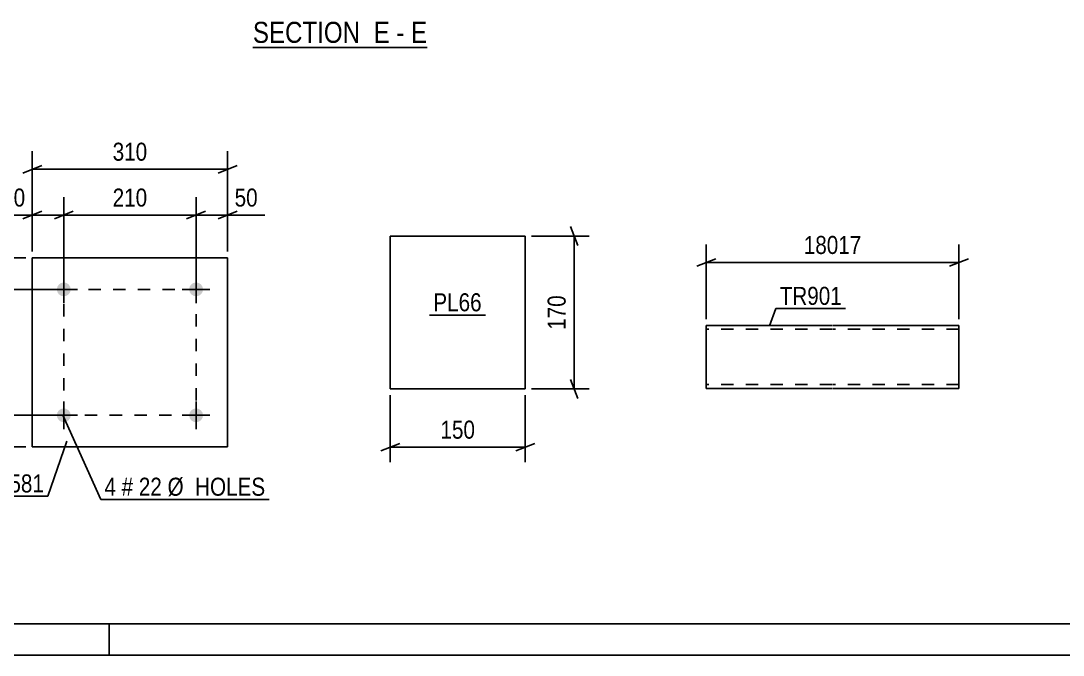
# Model space of a CAD drawing. Header units: millimetres. Extents: x 0 to 841, y 0 to 594.
# Drawn here: x 197 to 362.4, y 0 to 100.7 of the extents above; entities that cross this region are included whole.
import ezdxf

# ---------------------------------------------------------------- set-up
doc = ezdxf.new("R2010")
doc.units = ezdxf.units.MM
doc.linetypes.add('DXK_LINE_DOT2', pattern=[3.9198, 1.9599, -1.9599])
doc.styles.add('Arial Narrow', font='ARIALN.TTF', dxfattribs={"height": 0.2})

# ---------------------------------------------------------------- blocks, each defined once
blk = doc.blocks.new('Unknown-283133975-1133')
at = {"color": 5, "linetype": 'Continuous'}
for p, q in [((5, 5), (836, 5)), ((211, 0), (211, 5)), ((0, 0), (841, 0))]:
    blk.add_line(p, q, dxfattribs=at)
blk = doc.blocks.new('Unknown-283133975-15 - 20395')
at = {"color": 6, "linetype": 'Continuous'}
blk.add_line((233.8, 96.49), (261.45, 96.49), dxfattribs=at)
at = {"color": 0, "linetype": 'Continuous'}
for points in [[(251.91, 97.24), (251.91, 100.74), (233.8, 100.74), (233.8, 97.24)], [(255.51, 97.24), (255.51, 100.74), (252.96, 100.74), (252.96, 97.24)], [(257.84, 97.24), (257.84, 100.74), (256.56, 100.74), (256.56, 97.24)], [(261.45, 97.24), (261.45, 100.74), (258.89, 100.74), (258.89, 97.24)]]:
    blk.add_wipeout(points, dxfattribs=at)
at = {"color": 7, "linetype": 'Continuous', "style": 'Arial Narrow'}
for s, p in [('SECTION ', (233.8, 97.24)), ('E', (252.96, 97.24)), ('E', (258.89, 97.24)), ('-', (256.56, 97.24))]:
    blk.add_text(s, height=3.34, dxfattribs=at).set_placement(p)
blk = doc.blocks.new('Part-283133975-5497 - 5493')
at = {"color": 2, "linetype": 'Continuous'}
for p, q in [((277.03, 66.55), (255.6, 66.55)), ((255.6, 42.27), (255.6, 66.55)), ((277.03, 42.27), (277.03, 66.55)), ((277.03, 42.27), (255.6, 42.27))]:
    blk.add_line(p, q, dxfattribs=at)
blk = doc.blocks.new('Bolt-283133975-7044 - 7010')
at = {"linetype": 'Continuous'}
for points in [[(204.88, 38.09, -1), (202.68, 38.09, -1)], [(225.88, 38.09, -1), (223.68, 38.09, -1)]]:
    blk.add_hatch(color=1, dxfattribs=at).paths.add_polyline_path(points)
at = {"color": 1, "linetype": 'Continuous'}
for p, q in [((203.78, 40.29), (203.78, 35.89)), ((224.78, 40.29), (224.78, 35.89)), ((201.58, 38.09), (205.98, 38.09)), ((222.58, 38.09), (226.98, 38.09))]:
    blk.add_line(p, q, dxfattribs=at)
blk = doc.blocks.new('Part-283133975-7049 - 7010')
at = {"color": 2, "linetype": 'Continuous'}
for p, q in [((198.78, 63.09), (198.78, 33.09)), ((198.78, 63.09), (229.78, 63.09)), ((229.78, 63.09), (229.78, 33.09)), ((198.78, 33.09), (229.78, 33.09))]:
    blk.add_line(p, q, dxfattribs=at)
blk = doc.blocks.new('Bolt-283133975-7054 - 7010')
at = {"linetype": 'Continuous'}
for points in [[(204.88, 58.09, -1), (202.68, 58.09, -1)], [(225.88, 58.09, -1), (223.68, 58.09, -1)]]:
    blk.add_hatch(color=1, dxfattribs=at).paths.add_polyline_path(points)
at = {"color": 1, "linetype": 'Continuous'}
for p, q in [((203.78, 60.29), (203.78, 55.89)), ((224.78, 60.29), (224.78, 55.89)), ((201.58, 58.09), (205.98, 58.09)), ((222.58, 58.09), (226.98, 58.09))]:
    blk.add_line(p, q, dxfattribs=at)
blk = doc.blocks.new('Part-283133975-20848 - 20847')
at = {"color": 2, "linetype": 'Continuous'}
for p, q in [((305.76, 51.16), (305.76, 52.36)), ((305.76, 52.36), (325.76, 52.36)), ((325.86, 52.36), (345.86, 52.36)), ((345.86, 52.36), (345.86, 52.27)), ((345.86, 52.27), (345.86, 51.16)), ((305.76, 43.1), (305.76, 51.16)), ((345.86, 51.16), (345.86, 42.36)), ((305.76, 42.45), (305.76, 43.1)), ((305.76, 42.36), (305.76, 42.45)), ((325.76, 42.36), (305.76, 42.36)), ((345.86, 42.36), (325.86, 42.36))]:
    blk.add_line(p, q, dxfattribs=at)
at = {"color": 7, "linetype": 'DXK_LINE_DOT2'}
for p, q in [((325.76, 51.76), (305.76, 51.76)), ((345.86, 51.76), (325.86, 51.76)), ((345.86, 52.01), (345.86, 51.16)), ((305.76, 42.71), (305.76, 43.1)), ((345.86, 43), (345.86, 43.1)), ((305.76, 42.96), (305.76, 43)), ((305.76, 42.96), (305.76, 43)), ((325.76, 42.96), (305.76, 42.96)), ((305.76, 42.36), (305.76, 42.36)), ((345.86, 42.96), (325.86, 42.96)), ((345.86, 42.96), (345.86, 43)), ((345.86, 42.96), (345.86, 43))]:
    blk.add_line(p, q, dxfattribs=at)
blk = doc.blocks.new('Rectangle-283133975-7163 - 7010')
at = {"color": 1, "linetype": 'DXK_LINE_DOT2'}
blk.add_lwpolyline([(203.78, 58.09), (224.78, 58.09), (224.78, 38.09), (203.78, 38.09), (203.78, 58.09)], close=True, dxfattribs=at)
blk = doc.blocks.new('StraightDimension-283133975-5499 - 5493')
at = {"color": 7, "linetype": 'Continuous'}
for p, q in [((255.6, 41.27), (255.6, 30.63)), ((277.03, 41.27), (277.03, 30.63)), ((257.1, 33.63), (254.1, 32.43)), ((275.53, 32.43), (278.53, 33.63)), ((255.6, 33.03), (277.03, 33.03))]:
    blk.add_line(p, q, dxfattribs=at)
at = {"color": 0}
blk.add_wipeout([(269.65, 33.78), (269.65, 37.98), (262.97, 37.98), (262.97, 33.78)], dxfattribs=at)
at = {"color": 3, "style": 'Arial Narrow'}
blk.add_text('150', height=2.863, dxfattribs=at).set_placement((263.57, 34.38))
blk = doc.blocks.new('StraightDimension-283133975-5510 - 5493')
at = {"color": 7, "linetype": 'Continuous'}
for p, q in [((285.39, 65.05), (284.19, 68.05)), ((278.03, 66.55), (287.19, 66.55)), ((284.79, 42.27), (284.79, 66.55)), ((284.19, 43.77), (285.39, 40.77)), ((278.03, 42.27), (287.19, 42.27))]:
    blk.add_line(p, q, dxfattribs=at)
at = {"color": 0}
blk.add_wipeout([(284.04, 57.75), (279.84, 57.75), (279.84, 51.07), (284.04, 51.07)], dxfattribs=at)
at = {"color": 3, "style": 'Arial Narrow'}
blk.add_text('170', height=2.863, rotation=90.0002, dxfattribs=at).set_placement((283.44, 51.67))
blk = doc.blocks.new('StraightDimension-283133975-7067 - 7010')
at = {"color": 7, "linetype": 'Continuous'}
for p, q in [((198.78, 64.09), (198.78, 72.74)), ((203.78, 59.09), (203.78, 72.74)), ((197.28, 69.29), (200.28, 70.49)), ((198.78, 69.89), (203.78, 69.89)), ((205.28, 70.49), (202.28, 69.29))]:
    blk.add_line(p, q, dxfattribs=at)
at = {"color": 0}
blk.add_wipeout([(198.25, 70.64), (198.25, 74.84), (193.4, 74.84), (193.4, 70.64)], dxfattribs=at)
at = {"color": 7, "linetype": 'Continuous'}
blk.add_line((198.78, 69.89), (192.87, 69.89), dxfattribs=at)
blk.add_line((198.78, 69.89), (192.87, 69.89), dxfattribs=at)
at = {"color": 3, "style": 'Arial Narrow'}
blk.add_text('50', height=2.863, dxfattribs=at).set_placement((194, 71.24))
blk = doc.blocks.new('StraightDimension-283133975-7056 - 7010')
at = {"color": 7, "linetype": 'Continuous'}
for p, q in [((198.78, 64.09), (198.78, 80.02)), ((229.78, 64.09), (229.78, 80.02)), ((200.28, 77.77), (197.28, 76.57)), ((228.28, 76.57), (231.28, 77.77)), ((198.78, 77.17), (229.78, 77.17))]:
    blk.add_line(p, q, dxfattribs=at)
at = {"color": 0}
blk.add_wipeout([(217.62, 77.92), (217.62, 82.12), (210.94, 82.12), (210.94, 77.92)], dxfattribs=at)
at = {"color": 3, "style": 'Arial Narrow'}
blk.add_text('310', height=2.863, dxfattribs=at).set_placement((211.54, 78.52))
blk = doc.blocks.new('StraightDimension-283133975-7080 - 7010')
at = {"color": 7, "linetype": 'Continuous'}
for p, q in [((203.78, 59.09), (203.78, 72.74)), ((224.78, 59.09), (224.78, 72.74)), ((205.28, 70.49), (202.28, 69.29)), ((203.78, 69.89), (224.78, 69.89)), ((223.28, 69.29), (226.28, 70.49))]:
    blk.add_line(p, q, dxfattribs=at)
at = {"color": 0}
blk.add_wipeout([(217.62, 70.64), (217.62, 74.84), (210.94, 74.84), (210.94, 70.64)], dxfattribs=at)
at = {"color": 3, "style": 'Arial Narrow'}
blk.add_text('210', height=2.863, dxfattribs=at).set_placement((211.54, 71.24))
blk = doc.blocks.new('StraightDimension-283133975-7096 - 7010')
at = {"color": 7, "linetype": 'Continuous'}
for p, q in [((224.78, 59.09), (224.78, 72.74)), ((229.78, 64.09), (229.78, 72.74)), ((223.28, 69.29), (226.28, 70.49)), ((224.78, 69.89), (229.78, 69.89)), ((231.28, 70.49), (228.28, 69.29))]:
    blk.add_line(p, q, dxfattribs=at)
at = {"color": 0}
blk.add_wipeout([(235.16, 70.64), (235.16, 74.84), (230.3, 74.84), (230.3, 70.64)], dxfattribs=at)
at = {"color": 7, "linetype": 'Continuous'}
blk.add_line((229.78, 69.89), (235.69, 69.89), dxfattribs=at)
blk.add_line((229.78, 69.89), (235.69, 69.89), dxfattribs=at)
at = {"color": 3, "style": 'Arial Narrow'}
blk.add_text('50', height=2.863, dxfattribs=at).set_placement((230.9, 71.24))
blk = doc.blocks.new('StraightDimension-283133975-7110 - 7010')
at = {"color": 7, "linetype": 'Continuous'}
for p, q in [((182.55, 61.59), (181.35, 64.59)), ((197.78, 63.09), (179.1, 63.09)), ((181.95, 33.09), (181.95, 63.09)), ((181.35, 34.59), (182.55, 31.59)), ((197.78, 33.09), (179.1, 33.09))]:
    blk.add_line(p, q, dxfattribs=at)
at = {"color": 0}
blk.add_wipeout([(181.2, 51.43), (177, 51.43), (177, 44.74), (181.2, 44.74)], dxfattribs=at)
at = {"color": 3, "style": 'Arial Narrow'}
blk.add_text('300', height=2.863, rotation=90.0002, dxfattribs=at).set_placement((180.6, 45.34))
blk = doc.blocks.new('StraightDimension-283133975-7121 - 7010')
at = {"color": 7, "linetype": 'Continuous'}
for p, q in [((202.78, 38.09), (185.68, 38.09)), ((187.93, 39.59), (189.13, 36.59)), ((188.53, 33.09), (188.53, 38.09)), ((189.13, 31.59), (187.93, 34.59)), ((197.78, 33.09), (185.68, 33.09))]:
    blk.add_line(p, q, dxfattribs=at)
at = {"color": 0}
blk.add_wipeout([(187.78, 32.56), (183.58, 32.56), (183.58, 27.7), (187.78, 27.7)], dxfattribs=at)
at = {"color": 7, "linetype": 'Continuous'}
blk.add_line((188.53, 33.09), (188.53, 27.18), dxfattribs=at)
blk.add_line((188.53, 33.09), (188.53, 27.18), dxfattribs=at)
at = {"color": 3, "style": 'Arial Narrow'}
blk.add_text('50', height=2.863, rotation=90.0002, dxfattribs=at).set_placement((187.18, 28.3))
blk = doc.blocks.new('StraightDimension-283133975-7134 - 7010')
at = {"color": 7, "linetype": 'Continuous'}
for p, q in [((189.13, 56.59), (187.93, 59.59)), ((202.78, 58.09), (185.68, 58.09)), ((188.53, 38.09), (188.53, 58.09)), ((202.78, 38.09), (185.68, 38.09)), ((187.93, 39.59), (189.13, 36.59))]:
    blk.add_line(p, q, dxfattribs=at)
at = {"color": 0}
blk.add_wipeout([(187.78, 51.43), (183.58, 51.43), (183.58, 44.75), (187.78, 44.75)], dxfattribs=at)
at = {"color": 3, "style": 'Arial Narrow'}
blk.add_text('200', height=2.863, rotation=90.0002, dxfattribs=at).set_placement((187.18, 45.35))
blk = doc.blocks.new('StraightDimension-283133975-7150 - 7010')
at = {"color": 7, "linetype": 'Continuous'}
for p, q in [((187.93, 64.59), (189.13, 61.59)), ((197.78, 63.09), (185.68, 63.09)), ((188.53, 58.09), (188.53, 63.09)), ((189.13, 56.59), (187.93, 59.59)), ((202.78, 58.09), (185.68, 58.09))]:
    blk.add_line(p, q, dxfattribs=at)
at = {"color": 0}
blk.add_wipeout([(187.78, 68.47), (183.58, 68.47), (183.58, 63.61), (187.78, 63.61)], dxfattribs=at)
at = {"color": 7, "linetype": 'Continuous'}
blk.add_line((188.53, 63.09), (188.53, 68.99), dxfattribs=at)
blk.add_line((188.53, 63.09), (188.53, 68.99), dxfattribs=at)
at = {"color": 3, "style": 'Arial Narrow'}
blk.add_text('50', height=2.863, rotation=90.0002, dxfattribs=at).set_placement((187.18, 64.21))
blk = doc.blocks.new('StraightDimension-283133975-20970 - 20847')
at = {"color": 7, "linetype": 'Continuous'}
for p, q in [((305.76, 53.36), (305.76, 65.21)), ((345.86, 53.36), (345.86, 65.21)), ((307.26, 62.96), (304.26, 61.76)), ((344.36, 61.76), (347.36, 62.96)), ((305.76, 62.36), (345.86, 62.36))]:
    blk.add_line(p, q, dxfattribs=at)
at = {"color": 0}
blk.add_wipeout([(330.98, 63.11), (330.98, 67.31), (320.64, 67.31), (320.64, 63.11)], dxfattribs=at)
at = {"color": 3, "style": 'Arial Narrow'}
blk.add_text('18017', height=2.863, dxfattribs=at).set_placement((321.24, 63.71))
blk = doc.blocks.new('Mark-283133975-5495 - 5493')
at = {"color": 0}
blk.add_wipeout([(270.11, 54.61), (270.11, 57.61), (262.44, 57.61), (262.44, 54.61)], dxfattribs=at)
blk.add_wipeout([(270.11, 54.61), (270.11, 57.61), (262.44, 57.61), (262.44, 54.61)], dxfattribs=at)
at = {"color": 30, "linetype": 'Continuous'}
blk.add_line((261.84, 54.01), (270.71, 54.01), dxfattribs=at)
at = {"color": 3, "style": 'Arial Narrow'}
blk.add_text('PL66', height=2.863, dxfattribs=at).set_placement((262.44, 54.61))
blk = doc.blocks.new('MarkSet-283133975-7210 - 7010')
at = {"color": 0}
for points in [[(212.06, 25.32), (212.06, 28.32), (210.24, 28.32), (210.24, 25.32)], [(214.79, 25.32), (214.79, 28.32), (212.96, 28.32), (212.96, 25.32)], [(219.35, 25.32), (219.35, 28.32), (215.69, 28.32), (215.69, 25.32)], [(235.78, 25.32), (235.78, 28.32), (220.25, 28.32), (220.25, 25.32)]]:
    blk.add_wipeout(points, dxfattribs=at)
for points in [[(212.06, 25.32), (212.06, 28.32), (210.24, 28.32), (210.24, 25.32)], [(214.79, 25.32), (214.79, 28.32), (212.96, 28.32), (212.96, 25.32)], [(219.35, 25.32), (219.35, 28.32), (215.69, 28.32), (215.69, 25.32)], [(235.78, 25.32), (235.78, 28.32), (220.25, 28.32), (220.25, 25.32)]]:
    blk.add_wipeout(points, dxfattribs=at)
at = {"color": 7, "linetype": 'Continuous'}
for p, q in [((203.65, 38.09), (209.64, 24.72)), ((209.64, 24.72), (236.38, 24.72))]:
    blk.add_line(p, q, dxfattribs=at)
at = {"color": 3, "style": 'Arial Narrow'}
for s, height, p in [('4', 2.86, (210.24, 25.32)), ('#', 2.86, (212.96, 25.32)), ('22', 2.863, (215.69, 25.32)), ('Ø  HOLES', 2.863, (220.25, 25.32))]:
    blk.add_text(s, height=height, dxfattribs=at).set_placement(p)
blk = doc.blocks.new('Mark-283133975-7045 - 7010')
at = {"color": 0}
blk.add_wipeout([(200.65, 25.84), (200.65, 28.84), (191.14, 28.84), (191.14, 25.84)], dxfattribs=at)
blk.add_wipeout([(200.65, 25.84), (200.65, 28.84), (191.14, 28.84), (191.14, 25.84)], dxfattribs=at)
at = {"color": 30, "linetype": 'Continuous'}
for p in [(204.28, 34), (190.54, 25.24)]:
    blk.add_line(p, (201.25, 25.24), dxfattribs=at)
at = {"color": 3, "style": 'Arial Narrow'}
blk.add_text('PL581', height=2.863, dxfattribs=at).set_placement((191.14, 25.84))
blk = doc.blocks.new('Mark-283133975-20987 - 20847')
at = {"color": 0}
blk.add_wipeout([(327.28, 55.63), (327.28, 58.63), (317.42, 58.63), (317.42, 55.63)], dxfattribs=at)
blk.add_wipeout([(327.28, 55.63), (327.28, 58.63), (317.42, 58.63), (317.42, 55.63)], dxfattribs=at)
at = {"color": 30, "linetype": 'Continuous'}
for p, q in [((315.78, 52.31), (316.82, 55.03)), ((316.82, 55.03), (327.88, 55.03))]:
    blk.add_line(p, q, dxfattribs=at)
at = {"color": 3, "style": 'Arial Narrow'}
blk.add_text('TR901', height=2.863, dxfattribs=at).set_placement((317.42, 55.63))

msp = doc.modelspace()

# ---------------------------------------------------------------- block references
for name in ['Unknown-283133975-1133', 'Part-283133975-5497 - 5493', 'Part-283133975-7049 - 7010', 'Bolt-283133975-7054 - 7010', 'Rectangle-283133975-7163 - 7010', 'Part-283133975-20848 - 20847', 'Bolt-283133975-7044 - 7010']:
    msp.add_blockref(name, (0, 0))

# ---------------------------------------------------------------- next in the draw order: block references
for name in ['Unknown-283133975-15 - 20395', 'StraightDimension-283133975-7067 - 7010', 'StraightDimension-283133975-20970 - 20847', 'Mark-283133975-5495 - 5493', 'StraightDimension-283133975-5499 - 5493', 'MarkSet-283133975-7210 - 7010']:
    msp.add_blockref(name, (0, 0))

# ---------------------------------------------------------------- next in the draw order: block references
for name in ['StraightDimension-283133975-7056 - 7010', 'StraightDimension-283133975-5510 - 5493', 'Mark-283133975-20987 - 20847']:
    msp.add_blockref(name, (0, 0))

# ---------------------------------------------------------------- next in the draw order: block references
for name in ['StraightDimension-283133975-7080 - 7010', 'StraightDimension-283133975-7110 - 7010']:
    msp.add_blockref(name, (0, 0))

# ---------------------------------------------------------------- next in the draw order: block references
for name in ['StraightDimension-283133975-7096 - 7010', 'StraightDimension-283133975-7121 - 7010']:
    msp.add_blockref(name, (0, 0))

# ---------------------------------------------------------------- next in the draw order: block references
for name in ['StraightDimension-283133975-7134 - 7010', 'Mark-283133975-7045 - 7010']:
    msp.add_blockref(name, (0, 0))

# ---------------------------------------------------------------- next in the draw order: block references
msp.add_blockref('StraightDimension-283133975-7150 - 7010', (0, 0))

doc.saveas('drawing.dxf')
